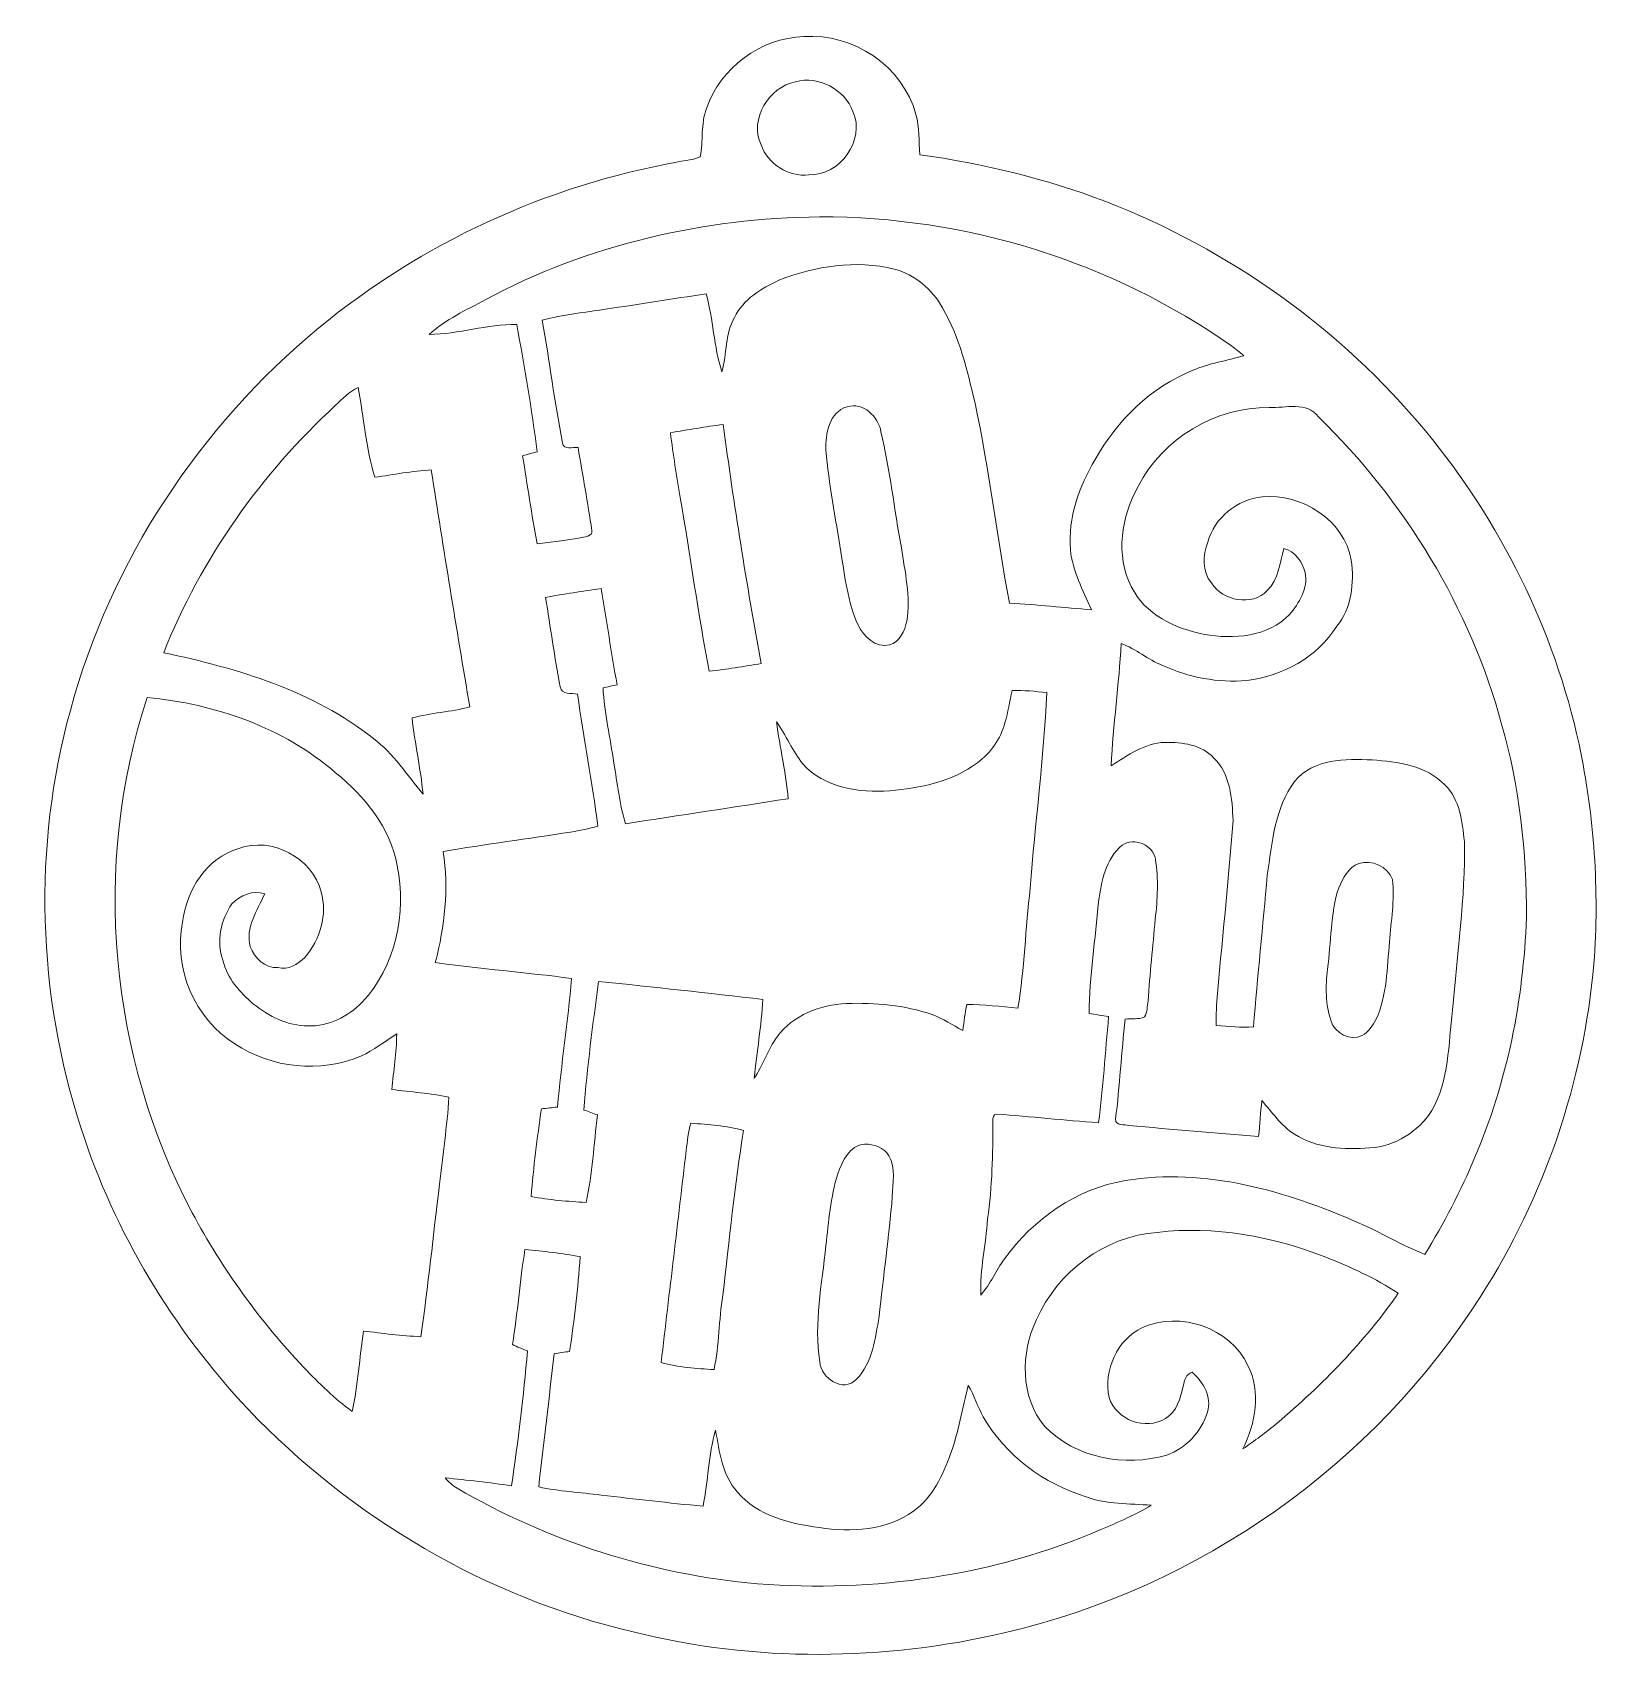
# Model space of a CAD drawing. Header units: centimetres. Extents: x -15.6 to 15.5, y -16.2 to 16.1.
import ezdxf

# ---------------------------------------------------------------- set-up
doc = ezdxf.new("R2010")
doc.units = ezdxf.units.CM
doc.header["$MEASUREMENT"] = 0
doc.layers.add('Layer 1', color=7, linetype='Continuous')

msp = doc.modelspace()

# ---------------------------------------------------------------- linework, layer by layer
at = {"layer": 'Layer 1', "color": 252, "lineweight": 9}
for points, knots in [([(-2.26101, 14.63062), (-1.98902, 15.43566), (-1.1861, 16.03468), (-0.33379, 16.05549), (-0.33379, 16.05549), (0.64341, 16.13628), (1.63859, 15.46565), (1.8933, 14.51209), (1.8933, 14.51209), (1.97267, 14.25421), (1.94833, 13.97869), (1.97303, 13.71269), (1.97303, 13.71269), (3.23068, 13.53419), (4.47493, 13.2368), (5.66202, 12.78207), (5.66202, 12.78207), (8.11701, 11.83239), (10.33069, 10.25653), (12.01026, 8.22841), (12.01026, 8.22841), (13.49369, 6.4303), (14.56614, 4.28612), (15.06108, 2.00576), (15.06108, 2.00576), (15.36377, 0.57666), (15.46466, -0.89548), (15.35636, -2.35245), (15.35636, -2.35245), (15.14751, -4.68996), (14.37634, -6.97702), (13.10775, -8.95257), (13.10775, -8.95257), (10.99356, -12.29796), (7.51905, -14.73248), (3.67024, -15.63136), (3.67024, -15.63136), (1.24983, -16.1944), (-1.30604, -16.22191), (-3.72081, -15.61619), (-3.72081, -15.61619), (-6.6284, -14.93251), (-9.30775, -13.35665), (-11.36374, -11.19589), (-11.36374, -11.19589), (-12.85422, -9.60768), (-14.00816, -7.69633), (-14.67985, -5.6227), (-14.67985, -5.6227), (-15.54733, -2.95394), (-15.64328, -0.02906), (-14.89257, 2.67922), (-14.89257, 2.67922), (-14.09635, 5.64361), (-12.32329, 8.32048), (-9.9618, 10.2724), (-9.9618, 10.2724), (-7.91745, 11.9608), (-5.43213, 13.1038), (-2.82299, 13.56876), (-2.82299, 13.56876), (-2.67941, 13.60404), (-2.52313, 13.60545), (-2.38731, 13.6693), (-2.38731, 13.6693), (-2.32557, 13.9861), (-2.38413, 14.32194), (-2.26101, 14.63062), (-2.26101, 14.63062), (-2.26101, 14.63062), (-2.26101, 14.63062), (-2.26101, 14.63062)], [0, 0, 0, 0, 0.05263158, 0.05263158, 0.05263158, 0.05263158, 0.10526316, 0.10526316, 0.10526316, 0.10526316, 0.15789474, 0.15789474, 0.15789474, 0.15789474, 0.21052632, 0.21052632, 0.21052632, 0.21052632, 0.26315789, 0.26315789, 0.26315789, 0.26315789, 0.31578947, 0.31578947, 0.31578947, 0.31578947, 0.36842105, 0.36842105, 0.36842105, 0.36842105, 0.42105263, 0.42105263, 0.42105263, 0.42105263, 0.47368421, 0.47368421, 0.47368421, 0.47368421, 0.52631579, 0.52631579, 0.52631579, 0.52631579, 0.57894737, 0.57894737, 0.57894737, 0.57894737, 0.63157895, 0.63157895, 0.63157895, 0.63157895, 0.68421053, 0.68421053, 0.68421053, 0.68421053, 0.73684211, 0.73684211, 0.73684211, 0.73684211, 0.78947368, 0.78947368, 0.78947368, 0.78947368, 0.84210526, 0.84210526, 0.84210526, 0.84210526, 0.89473684, 0.89473684, 0.89473684, 0.89473684, 1, 1, 1, 1]), ([(-0.49642, 15.1619), (-1.02135, 15.04972), (-1.41893, 14.42178), (-1.18045, 13.90954), (-1.18045, 13.90954), (-1.0464, 13.52643), (-0.63294, 13.26431), (-0.23007, 13.31229), (-0.23007, 13.31229), (0.38129, 13.29112), (0.89847, 13.9995), (0.64447, 14.56994), (0.64447, 14.56994), (0.47725, 15.00633), (-0.03675, 15.28785), (-0.49642, 15.1619), (-0.49642, 15.1619), (-0.49642, 15.1619), (-0.49642, 15.1619), (-0.49642, 15.1619)], [0, 0, 0, 0, 0.16666667, 0.16666667, 0.16666667, 0.16666667, 0.33333333, 0.33333333, 0.33333333, 0.33333333, 0.5, 0.5, 0.5, 0.5, 0.66666667, 0.66666667, 0.66666667, 0.66666667, 1, 1, 1, 1]), ([(-0.0177, 12.47727), (-2.31428, 12.45539), (-4.61792, 11.92482), (-6.64674, 10.83685), (-6.64674, 10.83685), (-7.03268, 10.62377), (-7.44437, 10.44385), (-7.77175, 10.14223), (-7.77175, 10.14223), (-7.18508, 10.14893), (-6.61852, 10.34931), (-6.0315, 10.34261), (-6.0315, 10.34261), (-5.87698, 9.50335), (-5.73093, 8.66127), (-5.62439, 7.81495), (-5.62439, 7.81495), (-5.7207, 7.78779), (-5.81736, 7.76133), (-5.91332, 7.73382), (-5.91332, 7.73382), (-5.82124, 7.15103), (-5.73234, 6.56788), (-5.62722, 5.98757), (-5.62722, 5.98757), (-5.34111, 6.01332), (-5.05678, 6.05777), (-4.77349, 6.10504), (-4.77349, 6.10504), (-4.71564, 6.12515), (-4.50609, 6.12762), (-4.54137, 6.25144), (-4.54137, 6.25144), (-4.61827, 6.80178), (-4.72093, 7.34929), (-4.81442, 7.89715), (-4.81442, 7.89715), (-4.91355, 7.91338), (-5.10264, 7.84353), (-5.12028, 7.98782), (-5.12028, 7.98782), (-5.28149, 8.79603), (-5.37886, 9.61553), (-5.52526, 10.42657), (-5.52526, 10.42657), (-5.11357, 10.5391), (-4.68671, 10.57791), (-4.26655, 10.64564), (-4.26655, 10.64564), (-3.60086, 10.7423), (-2.93729, 10.85202), (-2.27159, 10.94903), (-2.27159, 10.94903), (-2.12343, 10.4428), (-2.12519, 9.90587), (-1.95692, 9.40422), (-1.95692, 9.40422), (-1.85602, 9.75841), (-1.89871, 10.15775), (-1.70574, 10.4816), (-1.70574, 10.4816), (-1.53499, 10.84496), (-1.1741, 11.05769), (-0.82415, 11.22173), (-0.82415, 11.22173), (-0.10166, 11.49619), (0.70303, 11.63483), (1.46362, 11.43904), (1.46362, 11.43904), (1.8739, 11.3318), (2.21891, 11.03652), (2.42282, 10.66857), (2.42282, 10.66857), (2.76466, 10.09108), (2.91142, 9.42609), (3.06911, 8.78121), (3.06911, 8.78121), (3.34957, 7.46747), (3.50161, 6.13009), (3.75209, 4.81105), (3.75209, 4.81105), (4.29642, 4.77719), (4.83935, 4.71721), (5.38333, 4.67735), (5.38333, 4.67735), (5.20447, 5.058), (5.00903, 5.44323), (4.96247, 5.86727), (4.96247, 5.86727), (4.9092, 6.50333), (5.13321, 7.12422), (5.4553, 7.6622), (5.4553, 7.6622), (5.88533, 8.43867), (6.56267, 9.09448), (7.38993, 9.43103), (7.38993, 9.43103), (7.71625, 9.56967), (8.06797, 9.62118), (8.40593, 9.72137), (8.40593, 9.72137), (8.3255, 9.78804), (8.24365, 9.8526), (8.16075, 9.91504), (8.16075, 9.91504), (5.78726, 11.58721), (2.8839, 12.48855), (-0.0177, 12.47727), (-0.0177, 12.47727), (-0.0177, 12.47727), (-0.0177, 12.47727), (-0.0177, 12.47727)], [0, 0, 0, 0, 0.03448276, 0.03448276, 0.03448276, 0.03448276, 0.06896552, 0.06896552, 0.06896552, 0.06896552, 0.10344828, 0.10344828, 0.10344828, 0.10344828, 0.13793103, 0.13793103, 0.13793103, 0.13793103, 0.17241379, 0.17241379, 0.17241379, 0.17241379, 0.20689655, 0.20689655, 0.20689655, 0.20689655, 0.24137931, 0.24137931, 0.24137931, 0.24137931, 0.27586207, 0.27586207, 0.27586207, 0.27586207, 0.31034483, 0.31034483, 0.31034483, 0.31034483, 0.34482759, 0.34482759, 0.34482759, 0.34482759, 0.37931034, 0.37931034, 0.37931034, 0.37931034, 0.4137931, 0.4137931, 0.4137931, 0.4137931, 0.44827586, 0.44827586, 0.44827586, 0.44827586, 0.48275862, 0.48275862, 0.48275862, 0.48275862, 0.51724138, 0.51724138, 0.51724138, 0.51724138, 0.55172414, 0.55172414, 0.55172414, 0.55172414, 0.5862069, 0.5862069, 0.5862069, 0.5862069, 0.62068966, 0.62068966, 0.62068966, 0.62068966, 0.65517241, 0.65517241, 0.65517241, 0.65517241, 0.68965517, 0.68965517, 0.68965517, 0.68965517, 0.72413793, 0.72413793, 0.72413793, 0.72413793, 0.75862069, 0.75862069, 0.75862069, 0.75862069, 0.79310345, 0.79310345, 0.79310345, 0.79310345, 0.82758621, 0.82758621, 0.82758621, 0.82758621, 0.86206897, 0.86206897, 0.86206897, 0.86206897, 0.89655172, 0.89655172, 0.89655172, 0.89655172, 0.93103448, 0.93103448, 0.93103448, 0.93103448, 1, 1, 1, 1]), ([(-9.62631, 8.73747), (-11.10762, 7.37786), (-12.29436, 5.69441), (-13.04084, 3.82504), (-13.04084, 3.82504), (-11.56976, 3.51142), (-10.07292, 3.07362), (-8.87771, 2.12112), (-8.87771, 2.12112), (-8.47943, 1.8195), (-8.20849, 1.39405), (-7.89205, 1.01516), (-7.89205, 1.01516), (-7.94038, 1.52352), (-8.0508, 2.02305), (-8.11042, 2.52964), (-8.11042, 2.52964), (-7.73365, 2.6323), (-7.33925, 2.64711), (-6.96213, 2.74907), (-6.96213, 2.74907), (-7.23271, 4.31434), (-7.48318, 5.8835), (-7.72836, 7.45265), (-7.72836, 7.45265), (-8.10548, 7.4329), (-8.4766, 7.36093), (-8.84949, 7.3066), (-8.84949, 7.3066), (-9.02799, 7.88657), (-9.06363, 8.49687), (-9.18251, 9.08989), (-9.18251, 9.08989), (-9.35396, 9.00523), (-9.48908, 8.86694), (-9.62631, 8.73747), (-9.62631, 8.73747), (-9.62631, 8.73747), (-9.62631, 8.73747), (-9.62631, 8.73747)], [0, 0, 0, 0, 0.09090909, 0.09090909, 0.09090909, 0.09090909, 0.18181818, 0.18181818, 0.18181818, 0.18181818, 0.27272727, 0.27272727, 0.27272727, 0.27272727, 0.36363636, 0.36363636, 0.36363636, 0.36363636, 0.45454545, 0.45454545, 0.45454545, 0.45454545, 0.54545455, 0.54545455, 0.54545455, 0.54545455, 0.63636364, 0.63636364, 0.63636364, 0.63636364, 0.72727273, 0.72727273, 0.72727273, 0.72727273, 0.81818182, 0.81818182, 0.81818182, 0.81818182, 1, 1, 1, 1]), ([(0.52734, 8.70783), (0.17069, 8.60271), (0.09519, 8.16491), (0.10578, 7.846), (0.10578, 7.846), (0.16892, 7.16937), (0.2998, 6.50156), (0.40246, 5.83023), (0.40246, 5.83023), (0.48819, 5.33951), (0.53405, 4.8301), (0.74677, 4.37255), (0.74677, 4.37255), (0.86389, 4.14571), (1.08932, 3.91112), (1.37154, 3.98132), (1.37154, 3.98132), (1.57686, 4.03282), (1.67105, 4.26601), (1.71621, 4.45404), (1.71621, 4.45404), (1.78994, 4.94052), (1.67599, 5.4263), (1.6072, 5.90607), (1.6072, 5.90607), (1.46503, 6.67337), (1.37824, 7.45054), (1.2008, 8.21077), (1.2008, 8.21077), (1.1507, 8.51098), (0.84661, 8.80767), (0.52734, 8.70783), (0.52734, 8.70783), (0.52734, 8.70783), (0.52734, 8.70783), (0.52734, 8.70783)], [0, 0, 0, 0, 0.1, 0.1, 0.1, 0.1, 0.2, 0.2, 0.2, 0.2, 0.3, 0.3, 0.3, 0.3, 0.4, 0.4, 0.4, 0.4, 0.5, 0.5, 0.5, 0.5, 0.6, 0.6, 0.6, 0.6, 0.7, 0.7, 0.7, 0.7, 0.8, 0.8, 0.8, 0.8, 1, 1, 1, 1]), ([(8.90758, 8.69161), (7.83796, 8.70184), (6.79726, 8.07954), (6.30655, 7.12774), (6.30655, 7.12774), (5.97529, 6.5319), (5.84935, 5.7632), (6.17073, 5.13878), (6.17073, 5.13878), (6.43814, 4.58386), (7.04562, 4.29847), (7.62206, 4.18805), (7.62206, 4.18805), (8.19779, 4.08468), (8.88077, 4.13725), (9.31151, 4.58069), (9.31151, 4.58069), (9.49813, 4.81246), (9.69251, 5.10209), (9.6216, 5.41748), (9.6216, 5.41748), (9.56163, 5.6302), (9.42264, 5.83481), (9.19968, 5.89373), (9.19968, 5.89373), (9.11748, 5.60445), (9.09279, 5.28554), (8.8716, 5.05659), (8.8716, 5.05659), (8.56856, 4.73979), (7.98542, 4.85092), (7.76141, 5.2104), (7.76141, 5.2104), (7.57302, 5.43653), (7.5829, 5.75897), (7.69085, 6.01967), (7.69085, 6.01967), (7.82067, 6.50368), (8.27364, 6.87198), (8.77035, 6.91925), (8.77035, 6.91925), (9.55281, 6.99228), (10.39701, 6.46029), (10.53918, 5.65948), (10.53918, 5.65948), (10.60091, 5.21216), (10.54517, 4.71016), (10.24919, 4.34856), (10.24919, 4.34856), (9.86431, 3.7379), (9.17534, 3.35514), (8.46555, 3.274), (8.46555, 3.274), (7.89264, 3.21932), (7.31232, 3.33644), (6.78986, 3.57174), (6.78986, 3.57174), (6.50164, 3.68851), (6.26175, 3.89947), (5.97141, 4.00989), (5.97141, 4.00989), (5.92626, 3.1985), (5.81054, 2.39241), (5.76997, 1.58067), (5.76997, 1.58067), (6.10123, 1.78492), (6.43143, 2.03081), (6.83748, 2.04457), (6.83748, 2.04457), (7.17932, 2.04598), (7.56526, 2.00365), (7.80868, 1.73307), (7.80868, 1.73307), (8.13923, 1.4138), (8.17451, 0.92556), (8.19003, 0.49305), (8.19003, 0.49305), (8.10184, -0.72932), (7.96461, -1.94817), (7.86336, -3.16984), (7.86336, -3.16984), (7.85842, -3.30531), (7.85595, -3.44148), (7.8563, -3.578), (7.8563, -3.578), (8.10113, -3.59741), (8.34772, -3.62316), (8.59431, -3.6034), (8.59431, -3.6034), (8.67933, -2.59799), (8.7834, -1.59433), (8.8716, -0.58927), (8.8716, -0.58927), (8.96438, 0.04608), (9.01447, 0.73788), (9.41382, 1.26952), (9.41382, 1.26952), (9.78564, 1.72072), (10.42206, 1.72495), (10.95299, 1.69602), (10.95299, 1.69602), (11.45957, 1.6611), (12.02261, 1.58596), (12.39373, 1.20249), (12.39373, 1.20249), (12.69606, 0.9125), (12.74051, 0.47259), (12.7832, 0.0796), (12.7832, 0.0796), (12.80507, -1.0433), (12.64173, -2.15878), (12.54825, -3.27567), (12.54825, -3.27567), (12.46217, -3.9456), (12.48792, -4.66526), (12.13691, -5.26675), (12.13691, -5.26675), (11.87303, -5.6855), (11.40207, -5.97795), (10.90501, -6.00794), (10.90501, -6.00794), (10.39983, -6.04498), (9.84597, -6.01958), (9.40852, -5.73312), (9.40852, -5.73312), (9.14324, -5.5645), (8.96579, -5.29921), (8.76224, -5.06708), (8.76224, -5.06708), (8.73789, -5.30344), (8.72131, -5.54086), (8.69944, -5.77828), (8.69944, -5.77828), (7.83902, -5.71795), (6.98, -5.63823), (6.12099, -5.56203), (6.12099, -5.56203), (6.05678, -5.53345), (5.83489, -5.5779), (5.85887, -5.43644), (5.85887, -5.43644), (5.93966, -4.77568), (5.97564, -4.10999), (6.05043, -3.44853), (6.05043, -3.44853), (6.17532, -3.43372), (6.31572, -3.46476), (6.43214, -3.40444), (6.43214, -3.40444), (6.49352, -3.31342), (6.4847, -3.19489), (6.50305, -3.09011), (6.50305, -3.09011), (6.54009, -2.54789), (6.60006, -2.00779), (6.64522, -1.46663), (6.64522, -1.46663), (6.69178, -1.07187), (6.71401, -0.66723), (6.6498, -0.27424), (6.6498, -0.27424), (6.59512, 0.0168), (6.23211, 0.16356), (5.98658, 0.00093), (5.98658, 0.00093), (5.65603, -0.27353), (5.58124, -0.71627), (5.51809, -1.11667), (5.51809, -1.11667), (5.45953, -1.8568), (5.3417, -2.59375), (5.33147, -3.33706), (5.33147, -3.33706), (5.46129, -3.35999), (5.59006, -3.37904), (5.72094, -3.4002), (5.72094, -3.4002), (5.65497, -4.10294), (5.61299, -4.80779), (5.52091, -5.5077), (5.52091, -5.5077), (4.8464, -5.4636), (4.17436, -5.38211), (3.5002, -5.33484), (3.5002, -5.33484), (3.42965, -5.33554), (3.42012, -5.42409), (3.41977, -5.47842), (3.41977, -5.47842), (3.42471, -6.12576), (3.40883, -6.77523), (3.31888, -7.41764), (3.31888, -7.41764), (3.28677, -7.92211), (3.1566, -8.42023), (3.18552, -8.92823), (3.18552, -8.92823), (3.37144, -8.71022), (3.48468, -8.44105), (3.65225, -8.20962), (3.65225, -8.20962), (4.22304, -7.42187), (5.07959, -6.81333), (6.0529, -6.6574), (6.0529, -6.6574), (7.64287, -6.39105), (9.23637, -6.86166), (10.6817, -7.49419), (10.6817, -7.49419), (11.12796, -7.68787), (11.54671, -7.94186), (11.99897, -8.12143), (11.99897, -8.12143), (12.37644, -7.50371), (12.71405, -6.86095), (12.99169, -6.19173), (12.99169, -6.19173), (13.63551, -4.69137), (13.95689, -3.0633), (14.0151, -1.43523), (14.0151, -1.43523), (14.01792, -0.1416), (13.88492, 1.16121), (13.52368, 2.40652), (13.52368, 2.40652), (12.89785, 4.72039), (11.59998, 6.83529), (9.88795, 8.50463), (9.88795, 8.50463), (9.653, 8.82143), (9.23178, 8.67997), (8.90758, 8.69161), (8.90758, 8.69161), (8.90758, 8.69161), (8.90758, 8.69161), (8.90758, 8.69161)], [0, 0, 0, 0, 0.01666667, 0.01666667, 0.01666667, 0.01666667, 0.03333333, 0.03333333, 0.03333333, 0.03333333, 0.05, 0.05, 0.05, 0.05, 0.06666667, 0.06666667, 0.06666667, 0.06666667, 0.08333333, 0.08333333, 0.08333333, 0.08333333, 0.1, 0.1, 0.1, 0.1, 0.11666667, 0.11666667, 0.11666667, 0.11666667, 0.13333333, 0.13333333, 0.13333333, 0.13333333, 0.15, 0.15, 0.15, 0.15, 0.16666667, 0.16666667, 0.16666667, 0.16666667, 0.18333333, 0.18333333, 0.18333333, 0.18333333, 0.2, 0.2, 0.2, 0.2, 0.21666667, 0.21666667, 0.21666667, 0.21666667, 0.23333333, 0.23333333, 0.23333333, 0.23333333, 0.25, 0.25, 0.25, 0.25, 0.26666667, 0.26666667, 0.26666667, 0.26666667, 0.28333333, 0.28333333, 0.28333333, 0.28333333, 0.3, 0.3, 0.3, 0.3, 0.31666667, 0.31666667, 0.31666667, 0.31666667, 0.33333333, 0.33333333, 0.33333333, 0.33333333, 0.35, 0.35, 0.35, 0.35, 0.36666667, 0.36666667, 0.36666667, 0.36666667, 0.38333333, 0.38333333, 0.38333333, 0.38333333, 0.4, 0.4, 0.4, 0.4, 0.41666667, 0.41666667, 0.41666667, 0.41666667, 0.43333333, 0.43333333, 0.43333333, 0.43333333, 0.45, 0.45, 0.45, 0.45, 0.46666667, 0.46666667, 0.46666667, 0.46666667, 0.48333333, 0.48333333, 0.48333333, 0.48333333, 0.5, 0.5, 0.5, 0.5, 0.51666667, 0.51666667, 0.51666667, 0.51666667, 0.53333333, 0.53333333, 0.53333333, 0.53333333, 0.55, 0.55, 0.55, 0.55, 0.56666667, 0.56666667, 0.56666667, 0.56666667, 0.58333333, 0.58333333, 0.58333333, 0.58333333, 0.6, 0.6, 0.6, 0.6, 0.61666667, 0.61666667, 0.61666667, 0.61666667, 0.63333333, 0.63333333, 0.63333333, 0.63333333, 0.65, 0.65, 0.65, 0.65, 0.66666667, 0.66666667, 0.66666667, 0.66666667, 0.68333333, 0.68333333, 0.68333333, 0.68333333, 0.7, 0.7, 0.7, 0.7, 0.71666667, 0.71666667, 0.71666667, 0.71666667, 0.73333333, 0.73333333, 0.73333333, 0.73333333, 0.75, 0.75, 0.75, 0.75, 0.76666667, 0.76666667, 0.76666667, 0.76666667, 0.78333333, 0.78333333, 0.78333333, 0.78333333, 0.8, 0.8, 0.8, 0.8, 0.81666667, 0.81666667, 0.81666667, 0.81666667, 0.83333333, 0.83333333, 0.83333333, 0.83333333, 0.85, 0.85, 0.85, 0.85, 0.86666667, 0.86666667, 0.86666667, 0.86666667, 0.88333333, 0.88333333, 0.88333333, 0.88333333, 0.9, 0.9, 0.9, 0.9, 0.91666667, 0.91666667, 0.91666667, 0.91666667, 0.93333333, 0.93333333, 0.93333333, 0.93333333, 0.95, 0.95, 0.95, 0.95, 0.96666667, 0.96666667, 0.96666667, 0.96666667, 1, 1, 1, 1]), ([(-2.98068, 8.1896), (-2.92071, 7.76063), (-2.86144, 7.332), (-2.78383, 6.90585), (-2.78383, 6.90585), (-2.58663, 5.75791), (-2.42858, 4.60291), (-2.21233, 3.4585), (-2.21233, 3.4585), (-1.86449, 3.49413), (-1.52018, 3.5541), (-1.17551, 3.61055), (-1.17551, 3.61055), (-1.46867, 5.18605), (-1.72091, 6.76932), (-1.93152, 8.35788), (-1.93152, 8.35788), (-2.28218, 8.30673), (-2.63249, 8.25452), (-2.98068, 8.1896), (-2.98068, 8.1896), (-2.98068, 8.1896), (-2.98068, 8.1896), (-2.98068, 8.1896)], [0, 0, 0, 0, 0.14285714, 0.14285714, 0.14285714, 0.14285714, 0.28571429, 0.28571429, 0.28571429, 0.28571429, 0.42857143, 0.42857143, 0.42857143, 0.42857143, 0.57142857, 0.57142857, 0.57142857, 0.57142857, 0.71428571, 0.71428571, 0.71428571, 0.71428571, 1, 1, 1, 1]), ([(-5.45753, 4.92182), (-5.36334, 4.32951), (-5.27973, 3.73437), (-5.17002, 3.14488), (-5.17002, 3.14488), (-5.14074, 2.98366), (-4.94001, 3.03058), (-4.82183, 3.0006), (-4.82183, 3.0006), (-4.70611, 2.12535), (-4.53713, 1.25787), (-4.41825, 0.38334), (-4.41825, 0.38334), (-4.59569, 0.32901), (-4.77808, 0.29373), (-4.96082, 0.26375), (-4.96082, 0.26375), (-5.80466, 0.13392), (-6.65098, 0.01892), (-7.49271, -0.1229), (-7.49271, -0.1229), (-7.37135, -0.85985), (-7.46307, -1.6088), (-7.64758, -2.32705), (-7.64758, -2.32705), (-6.74834, -2.453), (-5.84206, -2.52461), (-4.94142, -2.64208), (-4.94142, -2.64208), (-5.01338, -3.4951), (-5.1485, -4.34247), (-5.22117, -5.19584), (-5.22117, -5.19584), (-5.32771, -5.20925), (-5.43566, -5.21772), (-5.54149, -5.23112), (-5.54149, -5.23112), (-5.62475, -5.80968), (-5.69918, -6.39035), (-5.74363, -6.97314), (-5.74363, -6.97314), (-5.38415, -7.03981), (-5.01938, -7.06909), (-4.65496, -7.09167), (-4.65496, -7.09167), (-4.52126, -6.52193), (-4.50503, -5.93174), (-4.42424, -5.35318), (-4.42424, -5.35318), (-4.51491, -5.31967), (-4.60557, -5.28756), (-4.69624, -5.25546), (-4.69624, -5.25546), (-4.63485, -4.40174), (-4.51879, -3.5519), (-4.40519, -2.70347), (-4.40519, -2.70347), (-3.31652, -2.81107), (-2.22961, -2.93665), (-1.14235, -3.05766), (-1.14235, -3.05766), (-1.17551, -3.58224), (-1.26194, -4.10082), (-1.31521, -4.62328), (-1.31521, -4.62328), (-1.13318, -4.36646), (-1.05486, -4.05178), (-0.85837, -3.80413), (-0.85837, -3.80413), (-0.55145, -3.36634), (-0.0057, -3.1649), (0.51288, -3.14127), (0.51288, -3.14127), (1.08791, -3.11939), (1.67246, -3.1716), (2.21891, -3.36105), (2.21891, -3.36105), (2.4334, -3.4383), (2.62249, -3.57024), (2.82499, -3.67361), (2.82499, -3.67361), (2.84897, -3.50075), (2.87367, -3.32824), (2.90295, -3.15679), (2.90295, -3.15679), (3.24162, -3.16949), (3.58028, -3.19489), (3.91719, -3.23299), (3.91719, -3.23299), (4.05477, -2.44665), (4.06712, -1.64443), (4.16378, -0.8528), (4.16378, -0.8528), (4.26185, 0.44296), (4.43224, 1.73377), (4.49116, 3.03199), (4.49116, 3.03199), (4.26326, 3.05704), (4.03466, 3.08032), (3.80536, 3.07327), (3.80536, 3.07327), (3.75702, 2.86019), (3.72528, 2.64358), (3.66072, 2.43403), (3.66072, 2.43403), (3.57923, 2.11618), (3.37744, 1.83431), (3.11532, 1.63958), (3.11532, 1.63958), (2.61896, 1.26281), (1.98079, 1.13828), (1.37331, 1.08501), (1.37331, 1.08501), (0.76617, 1.03774), (0.07826, 1.1411), (-0.35178, 1.61559), (-0.35178, 1.61559), (-0.55604, 1.87488), (-0.68409, 2.18462), (-0.87354, 2.45414), (-0.87354, 2.45414), (-0.8118, 1.94262), (-0.68268, 1.44026), (-0.64247, 0.92556), (-0.64247, 0.92556), (-1.71844, 0.75517), (-2.79688, 0.59747), (-3.87321, 0.42814), (-3.87321, 0.42814), (-3.99174, 0.82149), (-4.03443, 1.23106), (-4.10286, 1.63429), (-4.10286, 1.63429), (-4.17271, 2.13276), (-4.29054, 2.62524), (-4.31806, 3.12865), (-4.31806, 3.12865), (-4.22457, 3.14806), (-4.13073, 3.16675), (-4.03654, 3.18545), (-4.03654, 3.18545), (-4.15754, 3.8201), (-4.24186, 4.46074), (-4.35792, 5.0961), (-4.35792, 5.0961), (-4.72552, 5.04565), (-5.09311, 4.99132), (-5.45753, 4.92182), (-5.45753, 4.92182), (-5.45753, 4.92182), (-5.45753, 4.92182), (-5.45753, 4.92182)], [0, 0, 0, 0, 0.02564103, 0.02564103, 0.02564103, 0.02564103, 0.05128205, 0.05128205, 0.05128205, 0.05128205, 0.07692308, 0.07692308, 0.07692308, 0.07692308, 0.1025641, 0.1025641, 0.1025641, 0.1025641, 0.12820513, 0.12820513, 0.12820513, 0.12820513, 0.15384615, 0.15384615, 0.15384615, 0.15384615, 0.17948718, 0.17948718, 0.17948718, 0.17948718, 0.20512821, 0.20512821, 0.20512821, 0.20512821, 0.23076923, 0.23076923, 0.23076923, 0.23076923, 0.25641026, 0.25641026, 0.25641026, 0.25641026, 0.28205128, 0.28205128, 0.28205128, 0.28205128, 0.30769231, 0.30769231, 0.30769231, 0.30769231, 0.33333333, 0.33333333, 0.33333333, 0.33333333, 0.35897436, 0.35897436, 0.35897436, 0.35897436, 0.38461538, 0.38461538, 0.38461538, 0.38461538, 0.41025641, 0.41025641, 0.41025641, 0.41025641, 0.43589744, 0.43589744, 0.43589744, 0.43589744, 0.46153846, 0.46153846, 0.46153846, 0.46153846, 0.48717949, 0.48717949, 0.48717949, 0.48717949, 0.51282051, 0.51282051, 0.51282051, 0.51282051, 0.53846154, 0.53846154, 0.53846154, 0.53846154, 0.56410256, 0.56410256, 0.56410256, 0.56410256, 0.58974359, 0.58974359, 0.58974359, 0.58974359, 0.61538462, 0.61538462, 0.61538462, 0.61538462, 0.64102564, 0.64102564, 0.64102564, 0.64102564, 0.66666667, 0.66666667, 0.66666667, 0.66666667, 0.69230769, 0.69230769, 0.69230769, 0.69230769, 0.71794872, 0.71794872, 0.71794872, 0.71794872, 0.74358974, 0.74358974, 0.74358974, 0.74358974, 0.76923077, 0.76923077, 0.76923077, 0.76923077, 0.79487179, 0.79487179, 0.79487179, 0.79487179, 0.82051282, 0.82051282, 0.82051282, 0.82051282, 0.84615385, 0.84615385, 0.84615385, 0.84615385, 0.87179487, 0.87179487, 0.87179487, 0.87179487, 0.8974359, 0.8974359, 0.8974359, 0.8974359, 0.92307692, 0.92307692, 0.92307692, 0.92307692, 0.94871795, 0.94871795, 0.94871795, 0.94871795, 1, 1, 1, 1]), ([(-13.36857, 2.93392), (-14.47065, -0.409), (-14.11999, -4.18796), (-12.47463, -7.29381), (-12.47463, -7.29381), (-11.87597, -8.41141), (-11.12526, -9.44682), (-10.25637, -10.37003), (-10.25637, -10.37003), (-9.95298, -10.67589), (-9.65206, -10.98916), (-9.29752, -11.23716), (-9.29752, -11.23716), (-9.1811, -10.71223), (-9.15111, -10.17389), (-9.07633, -9.64261), (-9.07633, -9.64261), (-8.69638, -9.68847), (-8.31679, -9.73892), (-7.93403, -9.75585), (-7.93403, -9.75585), (-7.79116, -8.74973), (-7.68779, -7.73831), (-7.56467, -6.72972), (-7.56467, -6.72972), (-7.50329, -6.15222), (-7.41263, -5.5779), (-7.37664, -4.99829), (-7.37664, -4.99829), (-7.75059, -4.91856), (-8.13264, -4.89775), (-8.51047, -4.8473), (-8.51047, -4.8473), (-8.47943, -4.4797), (-8.41099, -4.11458), (-8.41487, -3.74416), (-8.41487, -3.74416), (-8.65193, -3.88951), (-8.86854, -4.07225), (-9.1243, -4.18513), (-9.1243, -4.18513), (-9.92864, -4.52945), (-10.89878, -4.42361), (-11.6255, -3.94348), (-11.6255, -3.94348), (-12.42383, -3.44818), (-12.85211, -2.44171), (-12.66584, -1.52237), (-12.66584, -1.52237), (-12.58929, -0.88878), (-12.18994, -0.24602), (-11.55177, -0.06398), (-11.55177, -0.06398), (-10.8889, 0.18472), (-10.09726, -0.24955), (-9.91311, -0.92229), (-9.91311, -0.92229), (-9.7847, -1.37526), (-9.93287, -1.87444), (-10.23626, -2.22404), (-10.23626, -2.22404), (-10.37913, -2.36339), (-10.56611, -2.48051), (-10.77636, -2.42548), (-10.77636, -2.42548), (-11.03213, -2.44735), (-11.23286, -2.2311), (-11.32387, -2.0159), (-11.32387, -2.0159), (-11.4223, -1.63702), (-11.1817, -1.292), (-11.0353, -0.9618), (-11.0353, -0.9618), (-11.26708, -0.87996), (-11.52143, -0.99638), (-11.68441, -1.16324), (-11.68441, -1.16324), (-11.90984, -1.48003), (-11.99979, -1.91007), (-11.86539, -2.28225), (-11.86539, -2.28225), (-11.78672, -2.63856), (-11.5246, -2.91831), (-11.25826, -3.15079), (-11.25826, -3.15079), (-10.95134, -3.3928), (-10.57669, -3.58753), (-10.17699, -3.58541), (-10.17699, -3.58541), (-9.76812, -3.60058), (-9.38113, -3.39844), (-9.09855, -3.11622), (-9.09855, -3.11622), (-8.43815, -2.40255), (-8.21237, -1.34739), (-8.40393, -0.40724), (-8.40393, -0.40724), (-8.53799, 0.34594), (-9.04775, 0.96965), (-9.62701, 1.44132), (-9.62701, 1.44132), (-10.66347, 2.33914), (-12.01638, 2.80904), (-13.36857, 2.93392), (-13.36857, 2.93392), (-13.36857, 2.93392), (-13.36857, 2.93392), (-13.36857, 2.93392)], [0, 0, 0, 0, 0.03571429, 0.03571429, 0.03571429, 0.03571429, 0.07142857, 0.07142857, 0.07142857, 0.07142857, 0.10714286, 0.10714286, 0.10714286, 0.10714286, 0.14285714, 0.14285714, 0.14285714, 0.14285714, 0.17857143, 0.17857143, 0.17857143, 0.17857143, 0.21428571, 0.21428571, 0.21428571, 0.21428571, 0.25, 0.25, 0.25, 0.25, 0.28571429, 0.28571429, 0.28571429, 0.28571429, 0.32142857, 0.32142857, 0.32142857, 0.32142857, 0.35714286, 0.35714286, 0.35714286, 0.35714286, 0.39285714, 0.39285714, 0.39285714, 0.39285714, 0.42857143, 0.42857143, 0.42857143, 0.42857143, 0.46428571, 0.46428571, 0.46428571, 0.46428571, 0.5, 0.5, 0.5, 0.5, 0.53571429, 0.53571429, 0.53571429, 0.53571429, 0.57142857, 0.57142857, 0.57142857, 0.57142857, 0.60714286, 0.60714286, 0.60714286, 0.60714286, 0.64285714, 0.64285714, 0.64285714, 0.64285714, 0.67857143, 0.67857143, 0.67857143, 0.67857143, 0.71428571, 0.71428571, 0.71428571, 0.71428571, 0.75, 0.75, 0.75, 0.75, 0.78571429, 0.78571429, 0.78571429, 0.78571429, 0.82142857, 0.82142857, 0.82142857, 0.82142857, 0.85714286, 0.85714286, 0.85714286, 0.85714286, 0.89285714, 0.89285714, 0.89285714, 0.89285714, 0.92857143, 0.92857143, 0.92857143, 0.92857143, 1, 1, 1, 1]), ([(10.68629, -0.3582), (10.4845, -0.43617), (10.3709, -0.65065), (10.28976, -0.8408), (10.28976, -0.8408), (10.12078, -1.36362), (10.14124, -1.91995), (10.0661, -2.45899), (10.0661, -2.45899), (10.02377, -2.80048), (10.02412, -3.1589), (10.13595, -3.48769), (10.13595, -3.48769), (10.21321, -3.72793), (10.51695, -3.89339), (10.7512, -3.7738), (10.7512, -3.7738), (10.88349, -3.71065), (10.96251, -3.57659), (11.0313, -3.45418), (11.0313, -3.45418), (11.25038, -2.97158), (11.25073, -2.43324), (11.29659, -1.91572), (11.29659, -1.91572), (11.32799, -1.50367), (11.39854, -1.09057), (11.35903, -0.67676), (11.35903, -0.67676), (11.25426, -0.42205), (10.95157, -0.27883), (10.68629, -0.3582), (10.68629, -0.3582), (10.68629, -0.3582), (10.68629, -0.3582), (10.68629, -0.3582)], [0, 0, 0, 0, 0.1, 0.1, 0.1, 0.1, 0.2, 0.2, 0.2, 0.2, 0.3, 0.3, 0.3, 0.3, 0.4, 0.4, 0.4, 0.4, 0.5, 0.5, 0.5, 0.5, 0.6, 0.6, 0.6, 0.6, 0.7, 0.7, 0.7, 0.7, 0.8, 0.8, 0.8, 0.8, 1, 1, 1, 1]), ([(-2.57745, -5.51687), (-2.62755, -5.69326), (-2.64307, -5.87635), (-2.66635, -6.05768), (-2.66635, -6.05768), (-2.83216, -7.46138), (-2.99796, -8.86544), (-3.16271, -10.26949), (-3.16271, -10.26949), (-2.82158, -10.36474), (-2.46492, -10.38873), (-2.11249, -10.40813), (-2.11249, -10.40813), (-2.01371, -9.92165), (-2.01795, -9.42106), (-1.93928, -8.93141), (-1.93928, -8.93141), (-1.81193, -7.83956), (-1.70327, -6.74489), (-1.52618, -5.65939), (-1.52618, -5.65939), (-1.86872, -5.56697), (-2.22503, -5.54156), (-2.57745, -5.51687), (-2.57745, -5.51687), (-2.57745, -5.51687), (-2.57745, -5.51687), (-2.57745, -5.51687)], [0, 0, 0, 0, 0.125, 0.125, 0.125, 0.125, 0.25, 0.25, 0.25, 0.25, 0.375, 0.375, 0.375, 0.375, 0.5, 0.5, 0.5, 0.5, 0.625, 0.625, 0.625, 0.625, 0.75, 0.75, 0.75, 0.75, 1, 1, 1, 1]), ([(0.87554, -5.93103), (0.57497, -5.95749), (0.43315, -6.27287), (0.34284, -6.52193), (0.34284, -6.52193), (0.1975, -6.98372), (0.16363, -7.46985), (0.10683, -7.94786), (0.10683, -7.94786), (0.02922, -8.71304), (-0.13411, -9.48456), (-0.01523, -10.25432), (-0.01523, -10.25432), (0.01546, -10.58346), (0.44444, -10.87592), (0.71643, -10.60146), (0.71643, -10.60146), (1.03217, -10.26879), (1.09108, -9.78725), (1.16199, -9.35474), (1.16199, -9.35474), (1.24983, -8.56099), (1.3599, -7.76936), (1.42622, -6.97314), (1.42622, -6.97314), (1.4294, -6.70608), (1.50348, -6.40905), (1.35637, -6.16457), (1.35637, -6.16457), (1.26747, -5.99277), (1.05475, -5.93315), (0.87554, -5.93103), (0.87554, -5.93103), (0.87554, -5.93103), (0.87554, -5.93103), (0.87554, -5.93103)], [0, 0, 0, 0, 0.1, 0.1, 0.1, 0.1, 0.2, 0.2, 0.2, 0.2, 0.3, 0.3, 0.3, 0.3, 0.4, 0.4, 0.4, 0.4, 0.5, 0.5, 0.5, 0.5, 0.6, 0.6, 0.6, 0.6, 0.7, 0.7, 0.7, 0.7, 0.8, 0.8, 0.8, 0.8, 1, 1, 1, 1]), ([(6.68649, -7.68434), (5.64756, -7.76018), (4.70564, -8.46645), (4.29078, -9.41401), (4.29078, -9.41401), (3.96904, -10.07899), (3.96234, -10.95176), (4.45235, -11.53632), (4.45235, -11.53632), (5.06301, -12.16885), (6.04691, -12.35018), (6.87523, -12.105), (6.87523, -12.105), (7.25658, -11.97023), (7.56526, -11.63933), (7.68132, -11.25339), (7.68132, -11.25339), (7.77834, -10.94612), (7.59701, -10.65614), (7.37758, -10.46176), (7.37758, -10.46176), (7.25799, -10.49351), (7.21954, -10.62721), (7.20331, -10.73481), (7.20331, -10.73481), (7.1444, -10.9687), (7.07807, -11.24704), (6.85159, -11.37616), (6.85159, -11.37616), (6.45895, -11.62769), (5.86769, -11.40614), (5.72941, -10.9627), (5.72941, -10.9627), (5.61405, -10.42542), (5.88851, -9.81194), (6.39192, -9.57417), (6.39192, -9.57417), (7.14087, -9.23691), (8.13076, -9.57558), (8.48707, -10.32488), (8.48707, -10.32488), (8.75377, -10.85334), (8.637, -11.47388), (8.38476, -11.98258), (8.38476, -11.98258), (8.61936, -11.82242), (8.84726, -11.65203), (9.06845, -11.47352), (9.06845, -11.47352), (9.95921, -10.70588), (10.802, -9.86486), (11.47051, -8.89331), (11.47051, -8.89331), (11.02107, -8.59944), (10.53247, -8.3719), (10.03365, -8.17717), (10.03365, -8.17717), (8.97496, -7.7616), (7.82279, -7.54922), (6.68649, -7.68434), (6.68649, -7.68434), (6.68649, -7.68434), (6.68649, -7.68434), (6.68649, -7.68434)], [0, 0, 0, 0, 0.05882353, 0.05882353, 0.05882353, 0.05882353, 0.11764706, 0.11764706, 0.11764706, 0.11764706, 0.17647059, 0.17647059, 0.17647059, 0.17647059, 0.23529412, 0.23529412, 0.23529412, 0.23529412, 0.29411765, 0.29411765, 0.29411765, 0.29411765, 0.35294118, 0.35294118, 0.35294118, 0.35294118, 0.41176471, 0.41176471, 0.41176471, 0.41176471, 0.47058824, 0.47058824, 0.47058824, 0.47058824, 0.52941176, 0.52941176, 0.52941176, 0.52941176, 0.58823529, 0.58823529, 0.58823529, 0.58823529, 0.64705882, 0.64705882, 0.64705882, 0.64705882, 0.70588235, 0.70588235, 0.70588235, 0.70588235, 0.76470588, 0.76470588, 0.76470588, 0.76470588, 0.82352941, 0.82352941, 0.82352941, 0.82352941, 0.88235294, 0.88235294, 0.88235294, 0.88235294, 1, 1, 1, 1]), ([(-5.86781, -8.02688), (-5.97223, -8.65165), (-6.00857, -9.2856), (-6.11793, -9.90966), (-6.11793, -9.90966), (-6.01915, -9.95623), (-5.91861, -9.99856), (-5.81701, -10.03913), (-5.81701, -10.03913), (-5.89392, -10.93413), (-6.00434, -11.82701), (-6.13451, -12.71601), (-6.13451, -12.71601), (-6.5716, -12.64792), (-7.01222, -12.60276), (-7.45214, -12.55902), (-7.45214, -12.55902), (-7.38229, -12.63628), (-7.30644, -12.70966), (-7.21683, -12.76398), (-7.21683, -12.76398), (-5.39756, -13.8195), (-3.34721, -14.47813), (-1.25066, -14.65981), (-1.25066, -14.65981), (1.06216, -14.83832), (3.43247, -14.50494), (5.56889, -13.58384), (5.56889, -13.58384), (5.90862, -13.44061), (6.24869, -13.29456), (6.56337, -13.10089), (6.56337, -13.10089), (6.13298, -13.06949), (5.68637, -13.08819), (5.27609, -12.93438), (5.27609, -12.93438), (4.43401, -12.6765), (3.66918, -12.11875), (3.2328, -11.34546), (3.2328, -11.34546), (3.11885, -11.14473), (3.05641, -10.9186), (2.93082, -10.72422), (2.93082, -10.72422), (2.81581, -11.17578), (2.74914, -11.64145), (2.58051, -12.07854), (2.58051, -12.07854), (2.42811, -12.50328), (2.23091, -12.94566), (1.85061, -13.21554), (1.85061, -13.21554), (1.3151, -13.60148), (0.61025, -13.64028), (-0.02264, -13.5468), (-0.02264, -13.5468), (-0.60825, -13.46178), (-1.24924, -13.31608), (-1.64894, -12.83948), (-1.64894, -12.83948), (-1.95656, -12.5054), (-2.00525, -12.03973), (-2.08321, -11.61393), (-2.08321, -11.61393), (-2.23173, -12.10464), (-2.2282, -12.62111), (-2.33157, -13.12064), (-2.33157, -13.12064), (-3.00714, -13.05785), (-3.68094, -12.97777), (-4.3551, -12.90051), (-4.3551, -12.90051), (-4.76856, -12.84689), (-5.1866, -12.8236), (-5.59547, -12.73894), (-5.59547, -12.73894), (-5.49457, -11.85805), (-5.38733, -10.97787), (-5.28996, -10.09698), (-5.28996, -10.09698), (-5.18695, -10.0797), (-5.08394, -10.06276), (-4.98022, -10.04654), (-4.98022, -10.04654), (-4.88885, -9.42247), (-4.81618, -8.79488), (-4.76961, -8.16553), (-4.76961, -8.16553), (-5.13333, -8.10308), (-5.49951, -8.05334), (-5.86781, -8.02688)], [0, 0, 0, 0, 0.04166667, 0.04166667, 0.04166667, 0.04166667, 0.08333333, 0.08333333, 0.08333333, 0.08333333, 0.125, 0.125, 0.125, 0.125, 0.16666667, 0.16666667, 0.16666667, 0.16666667, 0.20833333, 0.20833333, 0.20833333, 0.20833333, 0.25, 0.25, 0.25, 0.25, 0.29166667, 0.29166667, 0.29166667, 0.29166667, 0.33333333, 0.33333333, 0.33333333, 0.33333333, 0.375, 0.375, 0.375, 0.375, 0.41666667, 0.41666667, 0.41666667, 0.41666667, 0.45833333, 0.45833333, 0.45833333, 0.45833333, 0.5, 0.5, 0.5, 0.5, 0.54166667, 0.54166667, 0.54166667, 0.54166667, 0.58333333, 0.58333333, 0.58333333, 0.58333333, 0.625, 0.625, 0.625, 0.625, 0.66666667, 0.66666667, 0.66666667, 0.66666667, 0.70833333, 0.70833333, 0.70833333, 0.70833333, 0.75, 0.75, 0.75, 0.75, 0.79166667, 0.79166667, 0.79166667, 0.79166667, 0.83333333, 0.83333333, 0.83333333, 0.83333333, 0.875, 0.875, 0.875, 0.875, 0.91666667, 0.91666667, 0.91666667, 0.91666667, 1, 1, 1, 1])]:
    msp.add_open_spline(points, degree=3, knots=knots, dxfattribs=at)

doc.saveas('drawing.dxf')
